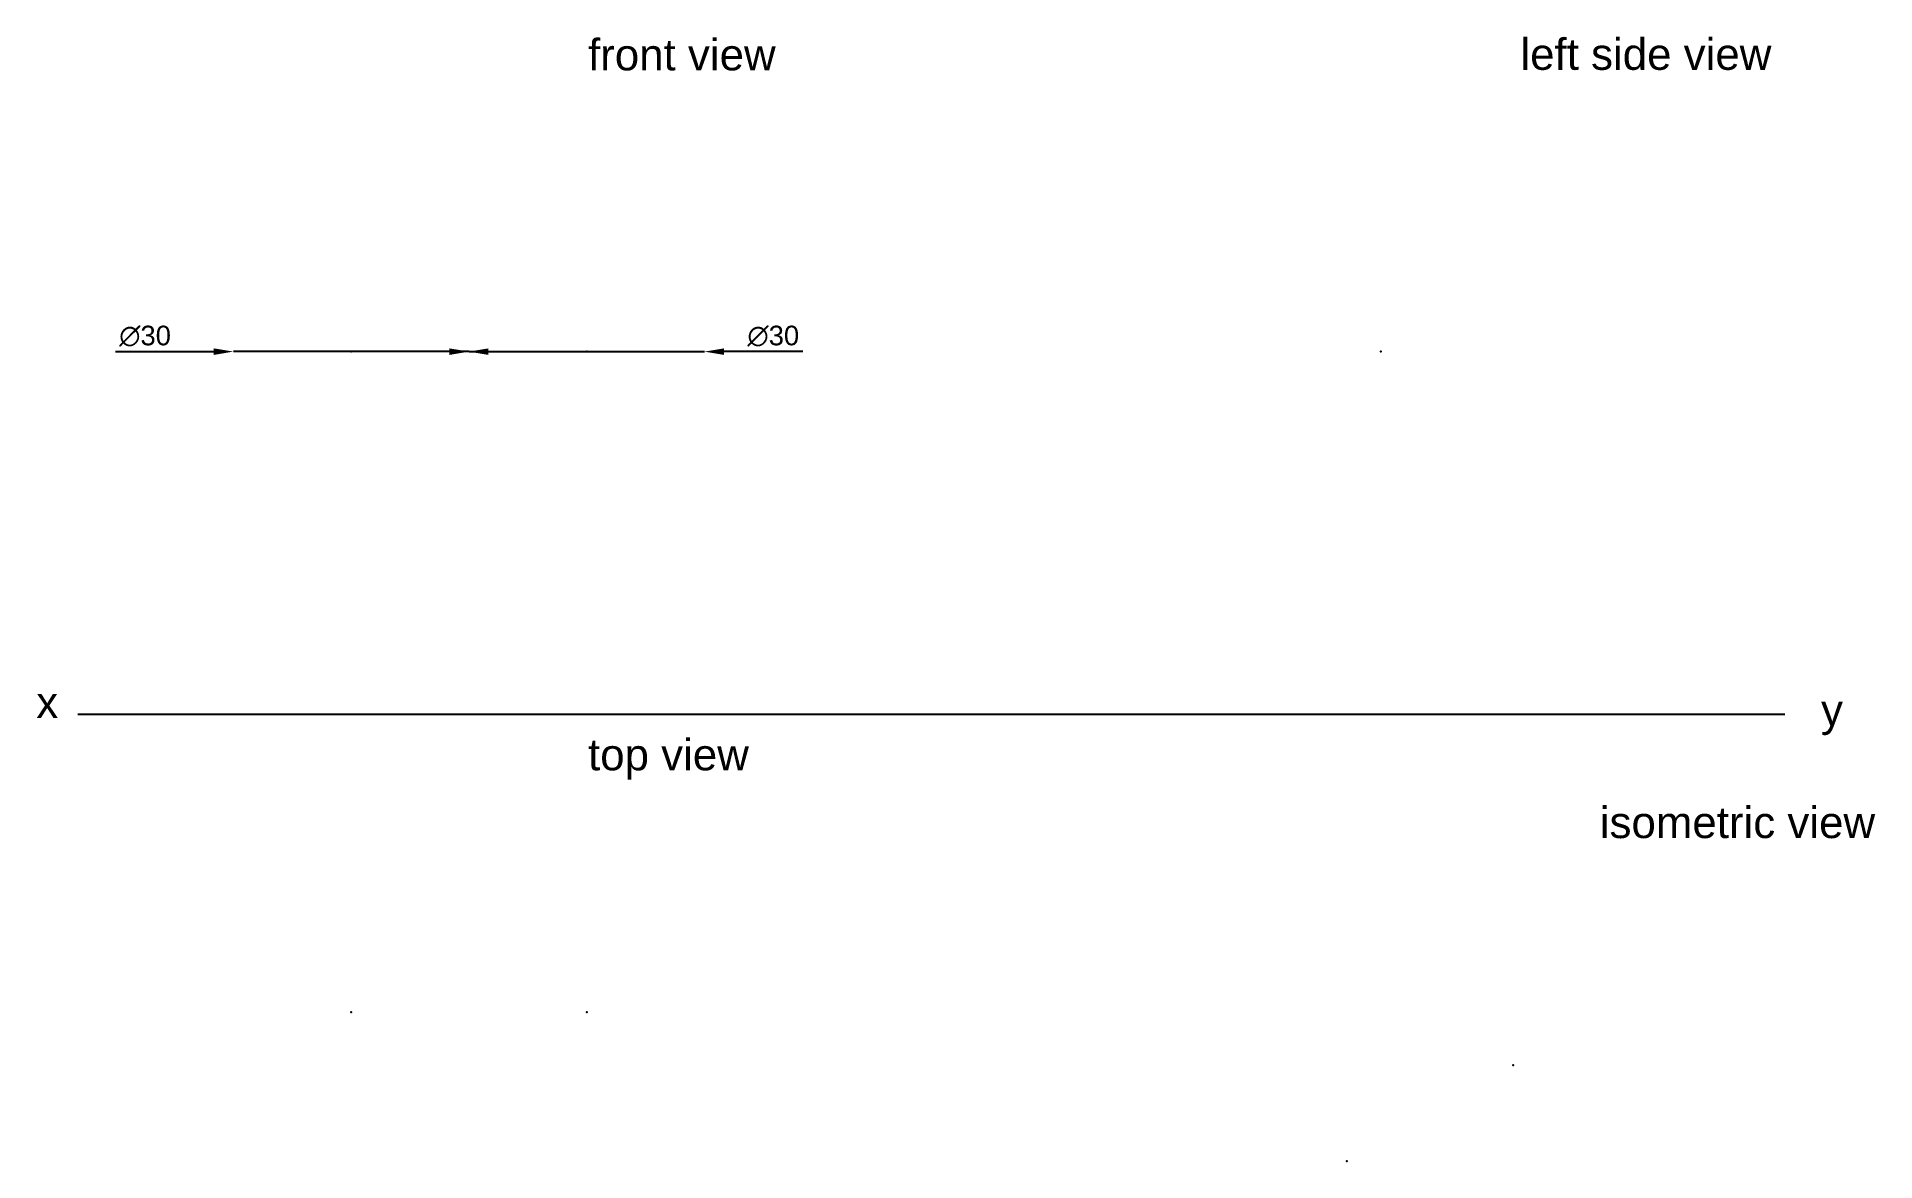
# Paper-space layout 'Layout1' of a CAD drawing. Header units: millimetres. Extents: x 13 to 247, y 46 to 190.
import ezdxf

# ---------------------------------------------------------------- set-up
doc = ezdxf.new("R2010")
doc.units = ezdxf.units.MM
doc.styles.get("Standard").update_dxf_attribs({"font": 'arial.ttf'})
doc.dimstyles.new('ISO-25', dxfattribs={"dimtxt": 2.5, "dimasz": 2.5, "dimexe": 1.25, "dimexo": 0.625, "dimtad": 1, "dimtxsty": 'Standard', "dimcen": 2.5, "dimadec": 0, "dimazin": 0, "dimtfac": 1, "dimtmove": 0, "dimatfit": 3, "dimfxl": 1, "dimarcsym": 0})

# ---------------------------------------------------------------- blocks, each defined once
blk = doc.blocks.new('*D13')
at = {"color": 0, "lineweight": -2, "transparency": 16777216}
for p, q in [((22.56, 149.48), (35.09, 149.48)), ((67.59, 149.48), (37.59, 149.48)), ((70.09, 149.48), (72.59, 149.48))]:
    blk.add_line(p, q, dxfattribs=at)
at = {"color": 0, "transparency": 16777216}
for points in [[(35.09, 149.89), (35.09, 149.06), (37.59, 149.48)], [(70.09, 149.89), (70.09, 149.06), (67.59, 149.48)]]:
    blk.add_solid(points, dxfattribs=at)
at = {"layer": 'Defpoints', "color": 0, "transparency": 16777216}
for p in [(37.59, 149.48), (67.59, 149.48)]:
    blk.add_point(p, dxfattribs=at)
at = {"color": 0, "transparency": 16777216, "insert": (26.33, 151.45), "char_height": 2.5, "attachment_point": 5}
blk.add_mtext('∅30', dxfattribs=at)
blk = doc.blocks.new('*D14')
at = {"color": 0, "lineweight": -2, "transparency": 16777216}
for p, q in [((65.11, 149.48), (62.61, 149.48)), ((67.61, 149.48), (97.61, 149.48)), ((110.15, 149.48), (100.11, 149.48))]:
    blk.add_line(p, q, dxfattribs=at)
at = {"color": 0, "transparency": 16777216}
for points in [[(65.11, 149.89), (65.11, 149.06), (67.61, 149.48)], [(100.11, 149.89), (100.11, 149.06), (97.61, 149.48)]]:
    blk.add_solid(points, dxfattribs=at)
at = {"layer": 'Defpoints', "color": 0, "transparency": 16777216}
for p in [(67.61, 149.48), (97.61, 149.48)]:
    blk.add_point(p, dxfattribs=at)
at = {"color": 0, "transparency": 16777216, "insert": (106.38, 151.45), "char_height": 2.5, "attachment_point": 5}
blk.add_mtext('∅30', dxfattribs=at)

psp = doc.layouts.get("Layout1")

# ---------------------------------------------------------------- linework, layer by layer
psp.add_line((17.748, 103.274), (235.263, 103.274))
for p in [(52.595, 149.478), (82.61, 149.478), (183.786, 149.478), (52.595, 65.323), (82.61, 65.324), (200.67, 58.58), (179.446, 46.326)]:
    psp.add_point(p)

# ---------------------------------------------------------------- texts
for s, p in [('front view', (82.771, 185.315)), ('left side view', (201.578, 185.381)), ('x', (12.466, 102.805)), ('y', (239.884, 101.81)), ('top view', (82.771, 96.131))]:
    psp.add_text(s, height=4).set_placement(p)
at = {"insert": (211.697, 91.499), "char_height": 4, "width": 40.48929, "attachment_point": 1}
psp.add_mtext('isometric view', dxfattribs=at)

# ---------------------------------------------------------------- dimensions: what is measured, and where the dimension line sits
for p1, p2, picture, middle in [((67.595, 149.478), (37.595, 149.478), '*D13', (26.332, 149.478)), ((67.61, 149.478), (97.61, 149.478), '*D14', (106.381, 149.478))]:
    dim = psp.add_diameter_dim_2p(p1=p1, p2=p2, dimstyle='ISO-25', override={"dimlfac": -1})
    dim.commit()
    dim.dimension.update_dxf_attribs({"geometry": picture, "text_midpoint": middle, "dimtype": 163})

doc.saveas('drawing.dxf')
